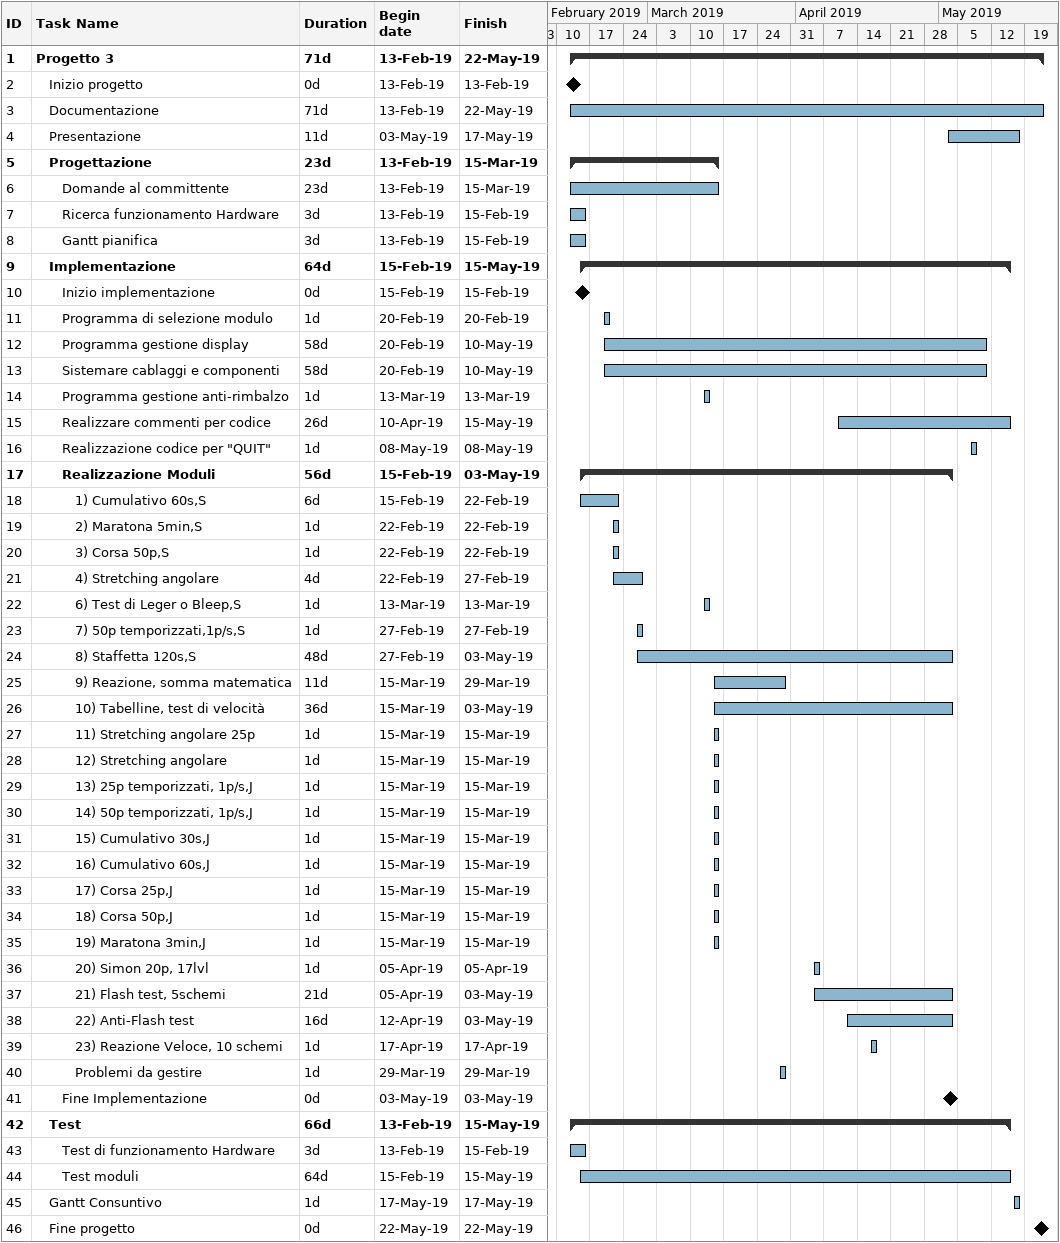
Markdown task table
| ID | Level | Task | Duration | Start | Finish |
|---|---|---|---|---|---|
| 1 | 1 | **Progetto 3** | 71d | 2019-02-13 | 2019-05-22 |
| 2 | 2 | Inizio progetto | 0d | 2019-02-13 | 2019-02-13 |
| 3 | 2 | Documentazione | 71d | 2019-02-13 | 2019-05-22 |
| 4 | 2 | Presentazione | 11d | 2019-05-03 | 2019-05-17 |
| 5 | 2 | **Progettazione** | 23d | 2019-02-13 | 2019-03-15 |
| 6 | 3 | Domande al committente | 23d | 2019-02-13 | 2019-03-15 |
| 7 | 3 | Ricerca funzionamento Hardware | 3d | 2019-02-13 | 2019-02-15 |
| 8 | 3 | Gantt pianifica | 3d | 2019-02-13 | 2019-02-15 |
| 9 | 2 | **Implementazione** | 64d | 2019-02-15 | 2019-05-15 |
| 10 | 3 | Inizio implementazione | 0d | 2019-02-15 | 2019-02-15 |
| 11 | 3 | Programma di selezione modulo | 1d | 2019-02-20 | 2019-02-20 |
| 12 | 3 | Programma gestione display | 58d | 2019-02-20 | 2019-05-10 |
| 13 | 3 | Sistemare cablaggi e componenti | 58d | 2019-02-20 | 2019-05-10 |
| 14 | 3 | Programma gestione anti-rimbalzo | 1d | 2019-03-13 | 2019-03-13 |
| 15 | 3 | Realizzare commenti per codice | 26d | 2019-04-10 | 2019-05-15 |
| 16 | 3 | Realizzazione codice per "QUIT" | 1d | 2019-05-08 | 2019-05-08 |
| 17 | 3 | **Realizzazione Moduli** | 56d | 2019-02-15 | 2019-05-03 |
| 18 | 4 | 1) Cumulativo 60s,S | 6d | 2019-02-15 | 2019-02-22 |
| 19 | 4 | 2) Maratona 5min,S | 1d | 2019-02-22 | 2019-02-22 |
| 20 | 4 | 3) Corsa 50p,S | 1d | 2019-02-22 | 2019-02-22 |
| 21 | 4 | 4) Stretching angolare | 4d | 2019-02-22 | 2019-02-27 |
| 22 | 4 | 6) Test di Leger o Bleep,S | 1d | 2019-03-13 | 2019-03-13 |
| 23 | 4 | 7) 50p temporizzati,1p/s,S | 1d | 2019-02-27 | 2019-02-27 |
| 24 | 4 | 8) Staffetta 120s,S | 48d | 2019-02-27 | 2019-05-03 |
| 25 | 4 | 9) Reazione, somma matematica | 11d | 2019-03-15 | 2019-03-29 |
| 26 | 4 | 10) Tabelline, test di velocità | 36d | 2019-03-15 | 2019-05-03 |
| 27 | 4 | 11) Stretching angolare 25p | 1d | 2019-03-15 | 2019-03-15 |
| 28 | 4 | 12) Stretching angolare | 1d | 2019-03-15 | 2019-03-15 |
| 29 | 4 | 13) 25p temporizzati, 1p/s,J | 1d | 2019-03-15 | 2019-03-15 |
| 30 | 4 | 14) 50p temporizzati, 1p/s,J | 1d | 2019-03-15 | 2019-03-15 |
| 31 | 4 | 15) Cumulativo 30s,J | 1d | 2019-03-15 | 2019-03-15 |
| 32 | 4 | 16) Cumulativo 60s,J | 1d | 2019-03-15 | 2019-03-15 |
| 33 | 4 | 17) Corsa 25p,J | 1d | 2019-03-15 | 2019-03-15 |
| 34 | 4 | 18) Corsa 50p,J | 1d | 2019-03-15 | 2019-03-15 |
| 35 | 4 | 19) Maratona 3min,J | 1d | 2019-03-15 | 2019-03-15 |
| 36 | 4 | 20) Simon 20p, 17lvl | 1d | 2019-04-05 | 2019-04-05 |
| 37 | 4 | 21) Flash test, 5schemi | 21d | 2019-04-05 | 2019-05-03 |
| 38 | 4 | 22) Anti-Flash test | 16d | 2019-04-12 | 2019-05-03 |
| 39 | 4 | 23) Reazione Veloce, 10 schemi | 1d | 2019-04-17 | 2019-04-17 |
| 40 | 4 | Problemi da gestire | 1d | 2019-03-29 | 2019-03-29 |
| 41 | 3 | Fine Implementazione | 0d | 2019-05-03 | 2019-05-03 |
| 42 | 2 | **Test** | 66d | 2019-02-13 | 2019-05-15 |
| 43 | 3 | Test di funzionamento Hardware | 3d | 2019-02-13 | 2019-02-15 |
| 44 | 3 | Test moduli | 64d | 2019-02-15 | 2019-05-15 |
| 45 | 2 | Gantt Consuntivo | 1d | 2019-05-17 | 2019-05-17 |
| 46 | 2 | Fine progetto | 0d | 2019-05-22 | 2019-05-22 |
